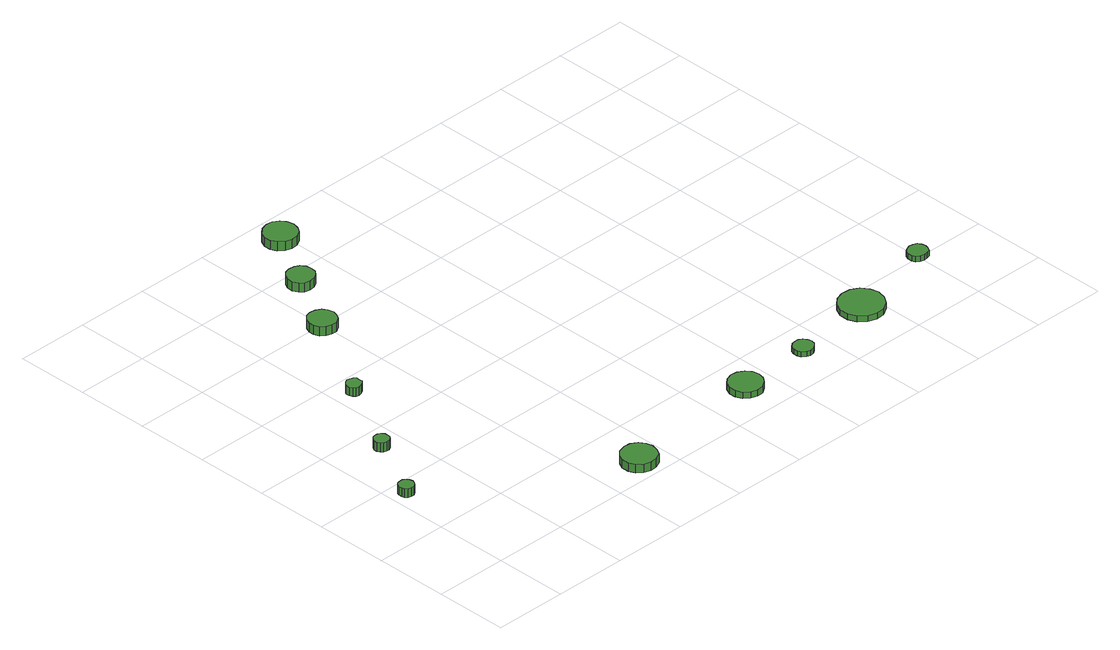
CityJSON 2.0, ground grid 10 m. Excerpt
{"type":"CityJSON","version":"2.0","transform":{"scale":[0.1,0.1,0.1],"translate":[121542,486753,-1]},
"CityObjects":{
"tree1":{"type":"SolitaryVegetationObject","attributes":{"function":"something"},"geometry":[{"type":"MultiSurface","lod":"1","boundaries":[[[0,1,2,3,4,5,6,7,8,9,10,11,12,13,14]],[[15,16,17,18,19,20,21,22,23,24,25,26,27,28,29]],[[0,29,28,1]],[[1,28,27,2]],[[2,27,26,3]],[[3,26,25,4]],[[4,25,24,5]],[[5,24,23,6]],[[6,23,22,7]],[[7,22,21,8]],[[8,21,20,9]],[[9,20,19,10]],[[10,19,18,11]],[[11,18,17,12]],[[12,17,16,13]],[[13,16,15,14]],[[14,15,29,0]]]}]},
"tree2":{"type":"SolitaryVegetationObject","attributes":{"function":"something"},"geometry":[{"type":"MultiSurface","lod":"1","boundaries":[[[30,31,32,33,34,35,36,37,38,39,40,41,42,43,44]],[[45,46,47,48,49,50,51,52,53,54,55,56,57,58,59]],[[30,59,58,31]],[[31,58,57,32]],[[32,57,56,33]],[[33,56,55,34]],[[34,55,54,35]],[[35,54,53,36]],[[36,53,52,37]],[[37,52,51,38]],[[38,51,50,39]],[[39,50,49,40]],[[40,49,48,41]],[[41,48,47,42]],[[42,47,46,43]],[[43,46,45,44]],[[44,45,59,30]]]}]},
"tree3":{"type":"SolitaryVegetationObject","attributes":{"function":"something"},"geometry":[{"type":"MultiSurface","lod":"1","boundaries":[[[60,61,62,63,64,65,66,67,68,69,70,71,72,73,74]],[[75,76,77,78,79,80,81,82,83,84,85,86,87,88,89]],[[60,89,88,61]],[[61,88,87,62]],[[62,87,86,63]],[[63,86,85,64]],[[64,85,84,65]],[[65,84,83,66]],[[66,83,82,67]],[[67,82,81,68]],[[68,81,80,69]],[[69,80,79,70]],[[70,79,78,71]],[[71,78,77,72]],[[72,77,76,73]],[[73,76,75,74]],[[74,75,89,60]]]}]},
"tree4":{"type":"SolitaryVegetationObject","attributes":{"function":"something"},"geometry":[{"type":"MultiSurface","lod":"1","boundaries":[[[90,91,92,93,94,95,96,97,98,99,100,101,102,103,104]],[[105,106,107,108,109,110,111,112,113,114,115,116,117,118,119]],[[90,119,118,91]],[[91,118,117,92]],[[92,117,116,93]],[[93,116,115,94]],[[94,115,114,95]],[[95,114,113,96]],[[96,113,112,97]],[[97,112,111,98]],[[98,111,110,99]],[[99,110,109,100]],[[100,109,108,101]],[[101,108,107,102]],[[102,107,106,103]],[[103,106,105,104]],[[104,105,119,90]]]}]},
"tree5":{"type":"SolitaryVegetationObject","attributes":{"function":"something"},"geometry":[{"type":"MultiSurface","lod":"1","boundaries":[[[120,121,122,123,124,125,126,127,128,129,130,131,132,133,134]],[[135,136,137,138,139,140,141,142,143,144,145,146,147,148,149]],[[120,149,148,121]],[[121,148,147,122]],[[122,147,146,123]],[[123,146,145,124]],[[124,145,144,125]],[[125,144,143,126]],[[126,143,142,127]],[[127,142,141,128]],[[128,141,140,129]],[[129,140,139,130]],[[130,139,138,131]],[[131,138,137,132]],[[132,137,136,133]],[[133,136,135,134]],[[134,135,149,120]]]}]},
"tree6":{"type":"SolitaryVegetationObject","attributes":{"function":"something"},"geometry":[{"type":"MultiSurface","lod":"1","boundaries":[[[150,151,152,153,154,155,156,157,158,159,160,161,162,163,164]],[[165,166,167,168,169,170,171,172,173,174,175,176,177,178,179]],[[150,179,178,151]],[[151,178,177,152]],[[152,177,176,153]],[[153,176,175,154]],[[154,175,174,155]],[[155,174,173,156]],[[156,173,172,157]],[[157,172,171,158]],[[158,171,170,159]],[[159,170,169,160]],[[160,169,168,161]],[[161,168,167,162]],[[162,167,166,163]],[[163,166,165,164]],[[164,165,179,150]]]}]},
"tree7":{"type":"SolitaryVegetationObject","attributes":{"function":"something"},"geometry":[{"type":"MultiSurface","lod":"1","boundaries":[[[180,181,182,183,184,185,186,187,188,189,190,191,192,193,194]],[[195,196,197,198,199,200,201,202,203,204,205,206,207,208,209]],[[180,209,208,181]],[[181,208,207,182]],[[182,207,206,183]],[[183,206,205,184]],[[184,205,204,185]],[[185,204,203,186]],[[186,203,202,187]],[[187,202,201,188]],[[188,201,200,189]],[[189,200,199,190]],[[190,199,198,191]],[[191,198,197,192]],[[192,197,196,193]],[[193,196,195,194]],[[194,195,209,180]]]}]},
"tree8":{"type":"SolitaryVegetationObject","attributes":{"function":"something"},"geometry":[{"type":"MultiSurface","lod":"1","boundaries":[[[210,211,212,213,214,215,216,217,218,219,220,221,222,223,224]],[[225,226,227,228,229,230,231,232,233,234,235,236,237,238,239]],[[210,239,238,211]],[[211,238,237,212]],[[212,237,236,213]],[[213,236,235,214]],[[214,235,234,215]],[[215,234,233,216]],[[216,233,232,217]],[[217,232,231,218]],[[218,231,230,219]],[[219,230,229,220]],[[220,229,228,221]],[[221,228,227,222]],[[222,227,226,223]],[[223,226,225,224]],[[224,225,239,210]]]}]},
"tree9":{"type":"SolitaryVegetationObject","attributes":{"function":"something"},"geometry":[{"type":"MultiSurface","lod":"1","boundaries":[[[240,241,242,243,244,245,246,247,248,249,250,251,252,253,254]],[[255,256,257,258,259,260,261,262,263,264,265,266,267,268,269]],[[240,269,268,241]],[[241,268,267,242]],[[242,267,266,243]],[[243,266,265,244]],[[244,265,264,245]],[[245,264,263,246]],[[246,263,262,247]],[[247,262,261,248]],[[248,261,260,249]],[[249,260,259,250]],[[250,259,258,251]],[[251,258,257,252]],[[252,257,256,253]],[[253,256,255,254]],[[254,255,269,240]]]}]},
"tree10":{"type":"SolitaryVegetationObject","attributes":{"function":"something"},"geometry":[{"type":"MultiSurface","lod":"1","boundaries":[[[270,271,272,273,274,275,276,277,278,279,280,281,282,283,284]],[[285,286,287,288,289,290,291,292,293,294,295,296,297,298,299]],[[270,299,298,271]],[[271,298,297,272]],[[272,297,296,273]],[[273,296,295,274]],[[274,295,294,275]],[[275,294,293,276]],[[276,293,292,277]],[[277,292,291,278]],[[278,291,290,279]],[[279,290,289,280]],[[280,289,288,281]],[[281,288,287,282]],[[282,287,286,283]],[[283,286,285,284]],[[284,285,299,270]]]}]},
"tree11":{"type":"SolitaryVegetationObject","attributes":{"function":"something"},"geometry":[{"type":"MultiSurface","lod":"1","boundaries":[[[300,301,302,303,304,305,306,307,308,309,310,311,312,313,314]],[[315,316,317,318,319,320,321,322,323,324,325,326,327,328,329]],[[300,329,328,301]],[[301,328,327,302]],[[302,327,326,303]],[[303,326,325,304]],[[304,325,324,305]],[[305,324,323,306]],[[306,323,322,307]],[[307,322,321,308]],[[308,321,320,309]],[[309,320,319,310]],[[310,319,318,311]],[[311,318,317,312]],[[312,317,316,313]],[[313,316,315,314]],[[314,315,329,300]]]}]}
},
"vertices":[
[30,177,22],[29,181,22],[26,185,22],[23,187,22],[18,187,22],[14,186,22],[11,183,22],[10,179,22],[10,175,22],[11,171,22],[14,168,22],[18,167,22],[23,167,22],[26,169,22],[29,173,22],[29,173,10],[26,169,10],[23,167,10],[18,167,10],[14,168,10],[11,171,10],[10,175,10],[10,179,10],[11,183,10],[14,186,10],[18,187,10],[23,187,10],[26,185,10],[29,181,10],[30,177,10],
[79,268,20],[79,272,20],[76,276,20],[72,278,20],[68,278,20],[64,277,20],[61,274,20],[59,270,20],[59,266,20],[61,262,20],[64,259,20],[68,258,20],[72,258,20],[76,260,20],[79,264,20],[79,264,7],[76,260,7],[72,258,7],[68,258,7],[64,259,7],[61,262,7],[59,266,7],[59,270,7],[61,274,7],[64,277,7],[68,278,7],[72,278,7],[76,276,7],[79,272,7],[79,268,7],
[139,374,19],[139,379,19],[136,382,19],[132,384,19],[128,385,19],[124,383,19],[121,380,19],[119,377,19],[119,372,19],[121,368,19],[124,365,19],[128,364,19],[132,365,19],[136,367,19],[139,370,19],[139,370,7],[136,367,7],[132,365,7],[128,364,7],[124,365,7],[121,368,7],[119,372,7],[119,377,7],[121,380,7],[124,383,7],[128,385,7],[132,384,7],[136,382,7],[139,379,7],[139,374,7],
[286,31,19],[284,40,19],[279,48,19],[270,53,19],[261,54,19],[251,51,19],[244,44,19],[240,36,19],[240,26,19],[244,17,19],[251,11,19],[261,8,19],[270,9,19],[279,13,19],[284,21,19],[284,21,7],[279,13,7],[270,9,7],[261,8,7],[251,11,7],[244,17,7],[240,26,7],[240,36,7],[244,44,7],[251,51,7],[261,54,7],[270,53,7],[279,48,7],[284,40,7],[286,31,7],
[217,496,20],[215,504,20],[211,510,20],[204,514,20],[196,515,20],[189,513,20],[183,507,20],[180,500,20],[180,492,20],[183,485,20],[189,480,20],[196,478,20],[204,478,20],[211,482,20],[215,489,20],[215,489,7],[211,482,7],[204,478,7],[196,478,7],[189,480,7],[183,485,7],[180,492,7],[180,500,7],[183,507,7],[189,513,7],[196,515,7],[204,514,7],[211,510,7],[215,504,7],[217,496,7],
[260,576,23],[259,584,23],[254,590,23],[248,593,23],[240,594,23],[233,592,23],[228,587,23],[224,580,23],[224,572,23],[228,565,23],[233,560,23],[240,558,23],[248,559,23],[254,563,23],[259,569,23],[259,569,10],[254,563,10],[248,559,10],[240,558,10],[233,560,10],[228,565,10],[224,572,10],[224,580,10],[228,587,10],[233,592,10],[240,594,10],[248,593,10],[254,590,10],[259,584,10],[260,576,10],
[485,52,16],[483,61,16],[477,68,16],[469,73,16],[460,74,16],[451,71,16],[444,65,16],[440,56,16],[440,47,16],[444,38,16],[451,32,16],[460,29,16],[469,30,16],[477,35,16],[483,43,16],[483,43,7],[477,35,7],[469,30,7],[460,29,7],[451,32,7],[444,38,7],[440,47,7],[440,56,7],[444,65,7],[451,71,7],[460,74,7],[469,73,7],[477,68,7],[483,61,7],[485,52,7],
[309,655,25],[307,664,25],[302,671,25],[294,676,25],[285,677,25],[276,674,25],[269,668,25],[265,659,25],[265,650,25],[269,642,25],[276,636,25],[285,633,25],[294,634,25],[302,638,25],[307,646,25],[307,646,12],[302,638,12],[294,634,12],[285,633,12],[276,636,12],[269,642,12],[265,650,12],[265,659,12],[269,668,12],[276,674,12],[285,677,12],[294,676,12],[302,671,12],[307,664,12],[309,655,12],
[580,59,14],[579,64,14],[575,69,14],[571,72,14],[565,72,14],[560,71,14],[555,67,14],[553,62,14],[553,56,14],[555,51,14],[560,47,14],[565,45,14],[571,46,14],[575,49,14],[579,53,14],[579,53,7],[575,49,7],[571,46,7],[565,45,7],[560,47,7],[555,51,7],[553,56,7],[553,62,7],[555,67,7],[560,71,7],[565,72,7],[571,72,7],[575,69,7],[579,64,7],[580,59,7],
[708,74,15],[705,86,15],[698,96,15],[687,102,15],[675,103,15],[663,99,15],[654,91,15],[649,80,15],[649,67,15],[654,56,15],[663,48,15],[675,44,15],[687,45,15],[698,52,15],[705,62,15],[705,62,7],[698,52,7],[687,45,7],[675,44,7],[663,48,7],[654,56,7],[649,67,7],[649,80,7],[654,91,7],[663,99,7],[675,103,7],[687,102,7],[698,96,7],[705,86,7],[708,74,7],
[816,104,15],[815,109,15],[812,114,15],[807,116,15],[802,117,15],[796,115,15],[792,112,15],[790,107,15],[790,101,15],[792,96,15],[796,93,15],[802,91,15],[807,92,15],[812,94,15],[815,99,15],[815,99,7],[812,94,7],[807,92,7],[802,91,7],[796,93,7],[792,96,7],[790,101,7],[790,107,7],[792,112,7],[796,115,7],[802,117,7],[807,116,7],[812,114,7],[815,109,7],[816,104,7]
]}
